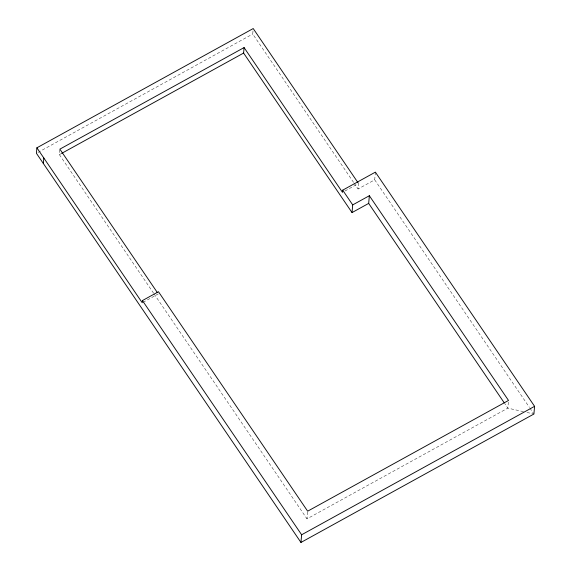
<?xml version="1.0" encoding="UTF-8"?>
<svg xmlns="http://www.w3.org/2000/svg" width="571" height="571" viewBox="0 0 571 571"><rect width="100%" height="100%" fill="white"/><g stroke="black" fill="none" stroke-linecap="round" stroke-linejoin="round"><path stroke-width="0.43" stroke-dasharray="2.85 2.14" d="M153.613 293.244L59.384 154.634L59.798 149.93M353.577 182.385L252.732 34.039L253.146 29.335M523.486 411.662L507.847 408.137L306.991 518.868L307.591 512.037M375.383 172.142L374.712 179.822L358.074 189.001L358.552 183.512L344.791 191.092M508.368 402.155L507.847 408.137L504.843 403.711M37.979 152.436L252.732 34.039M59.384 154.634L61.725 153.342M143 302.345L158.281 293.922M526.962 412.448L533.914 414.018M374.712 179.822L529.41 407.387M529.909 408.122L533.414 413.283M354.077 183.12L358.074 189.001M154.12 293.986L306.991 518.868"/><path stroke-width="0.86" d="M358.053 182.777L253.21 28.55L36.894 147.81L36.416 153.299L300.953 542.45L533.914 414.018L534.584 406.331L375.383 172.142L342.693 190.164L342.5 192.356L244.081 47.579L59.869 149.145L157.282 292.452M43.339 163.477L43.817 157.989M369.351 195.725L368.673 203.404L352.036 212.576L352.707 204.896L369.351 195.725L508.518 400.449L307.662 511.188L158.474 291.724L142.429 300.574L142.236 302.766L36.894 147.81M352.036 212.576L243.603 53.067L244.081 47.579M300.953 542.45L301.631 534.77L142.429 300.574M61.725 153.342L243.603 53.067M301.631 534.77L534.584 406.331M368.673 203.404L504.343 402.976M342.693 190.164L352.707 204.896"/></g></svg>
